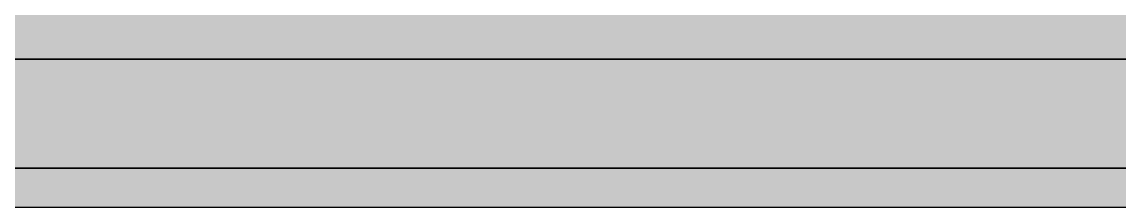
# Model space of a CAD drawing. Extents: x 8 to 21351, y 0 to 420.
# Drawn here: x 19424.327 to 19425.623, y 139.123 to 139.336 of the extents above; entities that cross this region are included whole.
import ezdxf

# ---------------------------------------------------------------- set-up
doc = ezdxf.new("R2010")
doc.units = 0

msp = doc.modelspace()

# ---------------------------------------------------------------- hatches: boundary and pattern name
at = {"true_color": 0xffffff}
for points in [[(19422.8861, 139.2918), (19425.7361, 139.2918), (19425.7361, 139.4668), (19422.8861, 139.4668)], [(19422.8861, 139.2918), (19422.8861, 139.1628), (19425.7361, 139.1628), (19425.7361, 139.2918)], [(19422.8861, 139.1628), (19422.8861, 139.1168), (19425.7361, 139.1168), (19425.7361, 139.1628)]]:
    msp.add_hatch(color=0, dxfattribs=at).paths.add_polyline_path(points)

# ---------------------------------------------------------------- linework, layer by layer
at = {"color": 0, "true_color": 0xffffff}
for points in [[(19422.8861, 139.2918), (19425.7361, 139.2918), (19425.7361, 139.4668), (19422.8861, 139.4668)], [(19422.8861, 139.2918), (19422.8861, 139.1628), (19425.7361, 139.1628), (19425.7361, 139.2918)], [(19422.8861, 139.1628), (19422.8861, 139.1168), (19425.7361, 139.1168), (19425.7361, 139.1628)]]:
    msp.add_lwpolyline(points, close=True, dxfattribs=at)

doc.saveas('drawing.dxf')
